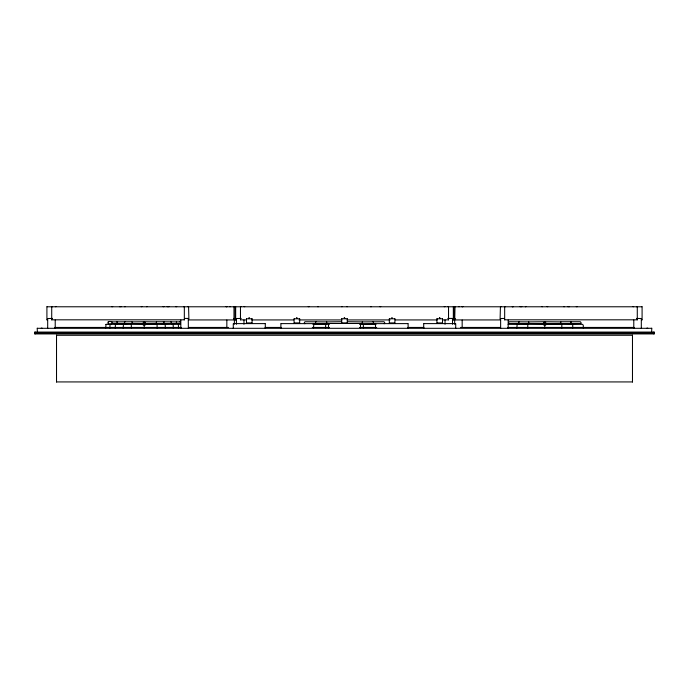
<?xml version="1.0" encoding="UTF-8"?>
<svg xmlns="http://www.w3.org/2000/svg" width="689" height="689" viewBox="0 0 689 689"><rect width="100%" height="100%" fill="white"/><g stroke="black" fill="none" stroke-linecap="round" stroke-linejoin="round"><path stroke-width="1.03" d="M124.709 321.746L124.364 322.796L125.079 323.649L132.047 323.486L132.047 321.901L131.366 321.746L111.98 321.901C106.58 319.679 106.58 325.716 111.98 323.486L124.795 323.649M179.734 321.746L180.285 321.901L157.049 321.746L156.369 321.901L156.369 323.486L163.336 323.649L164.051 322.796L163.706 321.746M180.57 324.347L157.772 324.347L157.092 324.502L157.092 327.955M280.991 323.606L326.026 323.649L326.707 323.486L326.707 321.901L305.012 321.746L304.262 322.598L304.555 323.649M384.445 323.649L384.738 322.598L383.988 321.746L362.293 321.901L362.293 323.486L362.974 323.649L408.009 323.606M376.056 324.347L363.361 324.502L363.353 327.955M508.715 323.486L528.05 323.649L528.73 323.486L528.73 321.901L509.266 321.746L508.516 322.598L508.809 323.649M580.775 323.649L581.068 322.598L580.319 321.746L561.535 321.746L560.855 321.901L560.855 323.486L570.432 323.649L571.147 322.796L570.802 321.746M583.273 327.955L583.273 325.199L582.524 324.347L562.5 324.347L561.819 324.502L561.811 327.955M500.946 306.657L500.412 307.294L500.076 319.929L455.016 319.929L454.68 319.3M143.278 325.199L143.898 324.347L110.774 324.347L110.025 324.502L109.913 327.955M111.98 321.901L111.98 323.486M171.552 323.649L176.436 323.486L176.436 321.901M34.915 334.131L34.915 331.865M37.206 328.145L37.361 331.693M46.912 306.657L46.912 319.929M47.687 318.43L47.687 328.489M51.718 306.657L51.718 319.929M56.524 335.069L56.524 382.137M184.333 319.929L184.333 306.657M235.664 306.657L235.664 319.929M235.138 319.929L235.138 306.657M236.439 318.43L236.439 324.269M240.47 306.657L240.47 319.929M246.498 318.602L246.498 323.089M252.079 323.089L252.079 318.602M294.1 318.602L294.1 323.089M299.681 323.089L299.681 318.602M341.71 318.602L341.71 323.089M347.29 323.089L347.29 318.602M389.319 318.602L389.319 323.089M394.9 323.089L394.9 318.602M436.921 318.602L436.921 323.089M442.502 323.089L442.502 318.602M448.53 319.929L448.53 306.657M453.862 306.657L453.862 319.929M453.336 319.929L453.336 306.657M454.628 318.998L454.628 318.43M500.636 318.43L500.636 328.489M504.667 306.657L504.667 319.929M637.282 319.929L637.282 306.657M642.088 319.929L642.088 306.657M632.476 382.137L632.476 335.069M651.639 331.693L651.794 328.145M654.085 334.131L654.085 331.865M110.025 324.502L106.02 324.347L105.727 327.955M115.476 324.347L115.184 327.955M117.147 321.746L117.147 323.649M171.268 323.649L171.268 321.746M123.495 324.347L123.15 327.955M313.822 324.347L313.478 327.955M315.596 321.746L315.596 323.649M373.404 323.649L373.404 321.746M517.181 324.347L516.836 327.955M518.783 321.746L518.783 323.649M188.054 306.657L188.588 307.294L188.924 319.929L233.984 319.929L233.984 306.657M455.016 306.657L454.628 324.269M180.285 323.486L176.436 323.486M143.278 322.598L143.898 321.746L132.047 321.901M145.129 322.796L144.501 323.649L156.369 323.486M543.862 322.598L544.482 321.746L528.73 321.901M543.862 325.199L544.482 324.347L508.103 324.347M545.705 322.796L545.085 323.649L560.855 323.486M55.99 306.657L55.353 306.657M42.098 328.145L41.254 328.145M147.145 306.657L146.507 306.657M184.592 318.43L188.364 318.43M230.341 306.657L229.704 306.657M244.741 306.657L244.104 306.657M234.372 324.269L234.372 318.43M347.437 306.657L346.8 306.657M462.939 306.657L462.302 306.657M447.729 318.43L452.561 318.43M547.729 306.657L547.092 306.657M641.313 328.489L641.313 318.43M121.255 306.657L119.421 306.657M521.831 306.657L520.006 306.657M163.948 306.657L163.104 306.657M564.532 306.657L563.688 306.657M462.732 306.657L461.854 306.657M124.563 321.901L125.079 321.746M123.348 324.502L123.865 324.347M315.459 321.901L315.967 321.746M313.676 324.502L314.193 324.347M373.033 323.649L373.541 323.486M518.636 321.901L519.153 321.746M517.034 324.502L517.551 324.347M309.146 306.657L308.233 306.657M108.13 321.901L108.681 321.746M105.925 324.502L106.476 324.347M117.052 321.901L117.604 321.746M115.382 324.502L115.933 324.347M171.363 323.486L163.62 323.649M383.988 323.649L384.54 323.486M580.87 323.486L570.966 323.649M318.482 306.657L317.586 306.657M112.729 306.657L111.67 306.657M168.994 306.657L167.16 306.657M512.883 306.777L512.254 306.657L513.314 306.657M569.579 306.657L567.753 306.657M371.414 306.657L370.518 306.657M326.707 321.901L341.038 321.746M312.944 324.347L329.454 324.347M362.293 323.486L326.707 323.486M227.146 306.657L226.268 306.657M380.767 306.657L379.854 306.657M47.033 306.777L235.018 306.777M51.83 306.777L52.355 306.657M47.791 318.533L52.519 318.43M37.361 328.308L651.639 328.308M141.908 306.657L141.271 306.657M35.13 332.072L653.87 332.072M56.731 335.276L632.269 335.276M226.698 306.657L226.061 306.657M235.784 306.777L453.216 306.777M240.582 306.777L241.107 306.657M184.213 319.817L51.83 319.817M236.542 318.533L241.271 318.43M234.501 319.929L235.018 319.817M246.679 318.792L251.89 318.792M251.89 322.908L246.679 322.908M342.2 306.657L341.563 306.657M294.281 318.792L299.5 318.792M299.5 322.908L294.281 322.908M341.89 318.792L347.11 318.792M347.11 322.908L341.89 322.908M389.5 318.792L394.719 318.792M444.896 306.657L444.259 306.657M453.982 306.777L641.967 306.777M459.296 306.657L458.659 306.657M394.719 322.908L389.5 322.908M437.11 318.792L442.321 318.792M504.787 306.777L505.304 306.657M448.418 319.817L442.536 319.929M454.74 318.533L455.196 318.43M452.699 319.929L453.216 319.817M442.321 322.908L437.11 322.908M542.493 306.657L541.855 306.657M500.739 318.533L504.408 318.43M633.647 306.657L633.01 306.657M637.17 319.817L504.787 319.817M641.45 319.929L641.967 319.817M647.746 328.145L646.902 328.145M653.87 333.924L35.13 333.924M632.269 381.93L56.731 381.93M125.312 306.657L124.468 306.657M525.38 306.777L525.896 306.657M176.746 306.657L175.686 306.657M577.33 306.657L576.271 306.657M636.481 318.43L641.209 318.533M246.464 319.929L240.582 319.817M251.821 319.929L293.609 319.929M298.966 319.929L341.822 319.929M347.178 319.929L390.034 319.929M395.391 319.929L437.179 319.929M347.954 321.746L362.293 321.901M233.39 323.606L265.179 323.606M423.821 323.606L455.61 323.606M359.546 324.347L363.361 324.502M54.758 327.439L181.31 327.439M188.674 327.439L228.412 327.439M265.076 327.439L281.181 327.439M312.298 327.439L329.471 327.439M359.529 327.439L376.702 327.439M407.819 327.439L423.924 327.439M460.588 327.439L500.326 327.439M507.69 327.439L634.242 327.439M34.45 333.002L34.915 333.002M36.052 333.002L654.55 333.002M636.645 306.657L637.17 306.777M447.893 306.657L448.418 306.777M453.982 319.817L454.499 319.929M183.696 306.657L184.213 306.777M233.804 318.43L234.26 318.533M235.784 319.817L236.301 319.929M47.033 319.817L47.55 319.929M560.855 321.901L545.085 321.746L545.705 322.598M561.819 324.502L545.085 324.347L545.705 325.199M528.73 323.486L544.482 323.649L543.862 322.796M156.369 321.901L144.501 321.746L145.129 322.598M157.092 324.502L144.501 324.347L145.121 325.199M132.047 323.486L143.898 323.649L143.278 322.796M304.46 323.486L305.012 323.649M170.812 321.746L171.363 321.901M172.483 324.347L173.232 325.199L173.232 327.955M117.052 323.486L117.604 323.649M108.13 323.486L108.681 323.649M570.432 321.746L570.94 321.901M572.034 324.347L572.748 325.199L572.748 327.955M518.636 323.486L519.153 323.649M373.033 321.746L373.541 321.901M374.807 324.347L375.522 325.199L375.522 327.955M315.459 323.486L315.967 323.649M163.336 321.746L163.853 321.901M164.55 324.347L165.265 325.199L165.265 327.955M452.458 318.533L452.561 324.269M188.261 318.533L188.364 328.489M178.382 324.502L178.503 327.955M527.765 324.502L527.774 327.955M325.639 324.502L325.647 327.955M131.323 324.502L131.323 327.955M633.785 320.049L633.785 328.489M544.784 325.199L544.784 327.955M508.172 320.049L508.172 328.489M462.164 320.049L462.164 327.43M455.722 323.856L455.722 328.42M445.034 320.049L445.034 324.269M423.709 323.856L423.709 328.42M408.112 323.856L408.112 328.42M360.502 323.856L360.502 328.42M328.498 323.856L328.498 328.42M280.888 323.856L280.888 328.42M265.291 323.856L265.291 328.42M243.966 320.049L243.966 324.269M233.278 323.856L233.278 328.42M226.836 320.049L226.836 327.43M180.828 320.049L180.828 328.489M144.199 325.199L144.199 327.955M55.215 320.049L55.215 328.489M249.013 317.922L249.556 318.172L249.048 317.913M296.614 317.922L297.166 318.172L296.614 317.922M344.224 317.922L344.776 318.172L344.224 317.922M391.834 317.922L392.385 318.172L391.869 317.913M439.995 318.137L439.444 317.922L439.995 318.137"/></g></svg>
